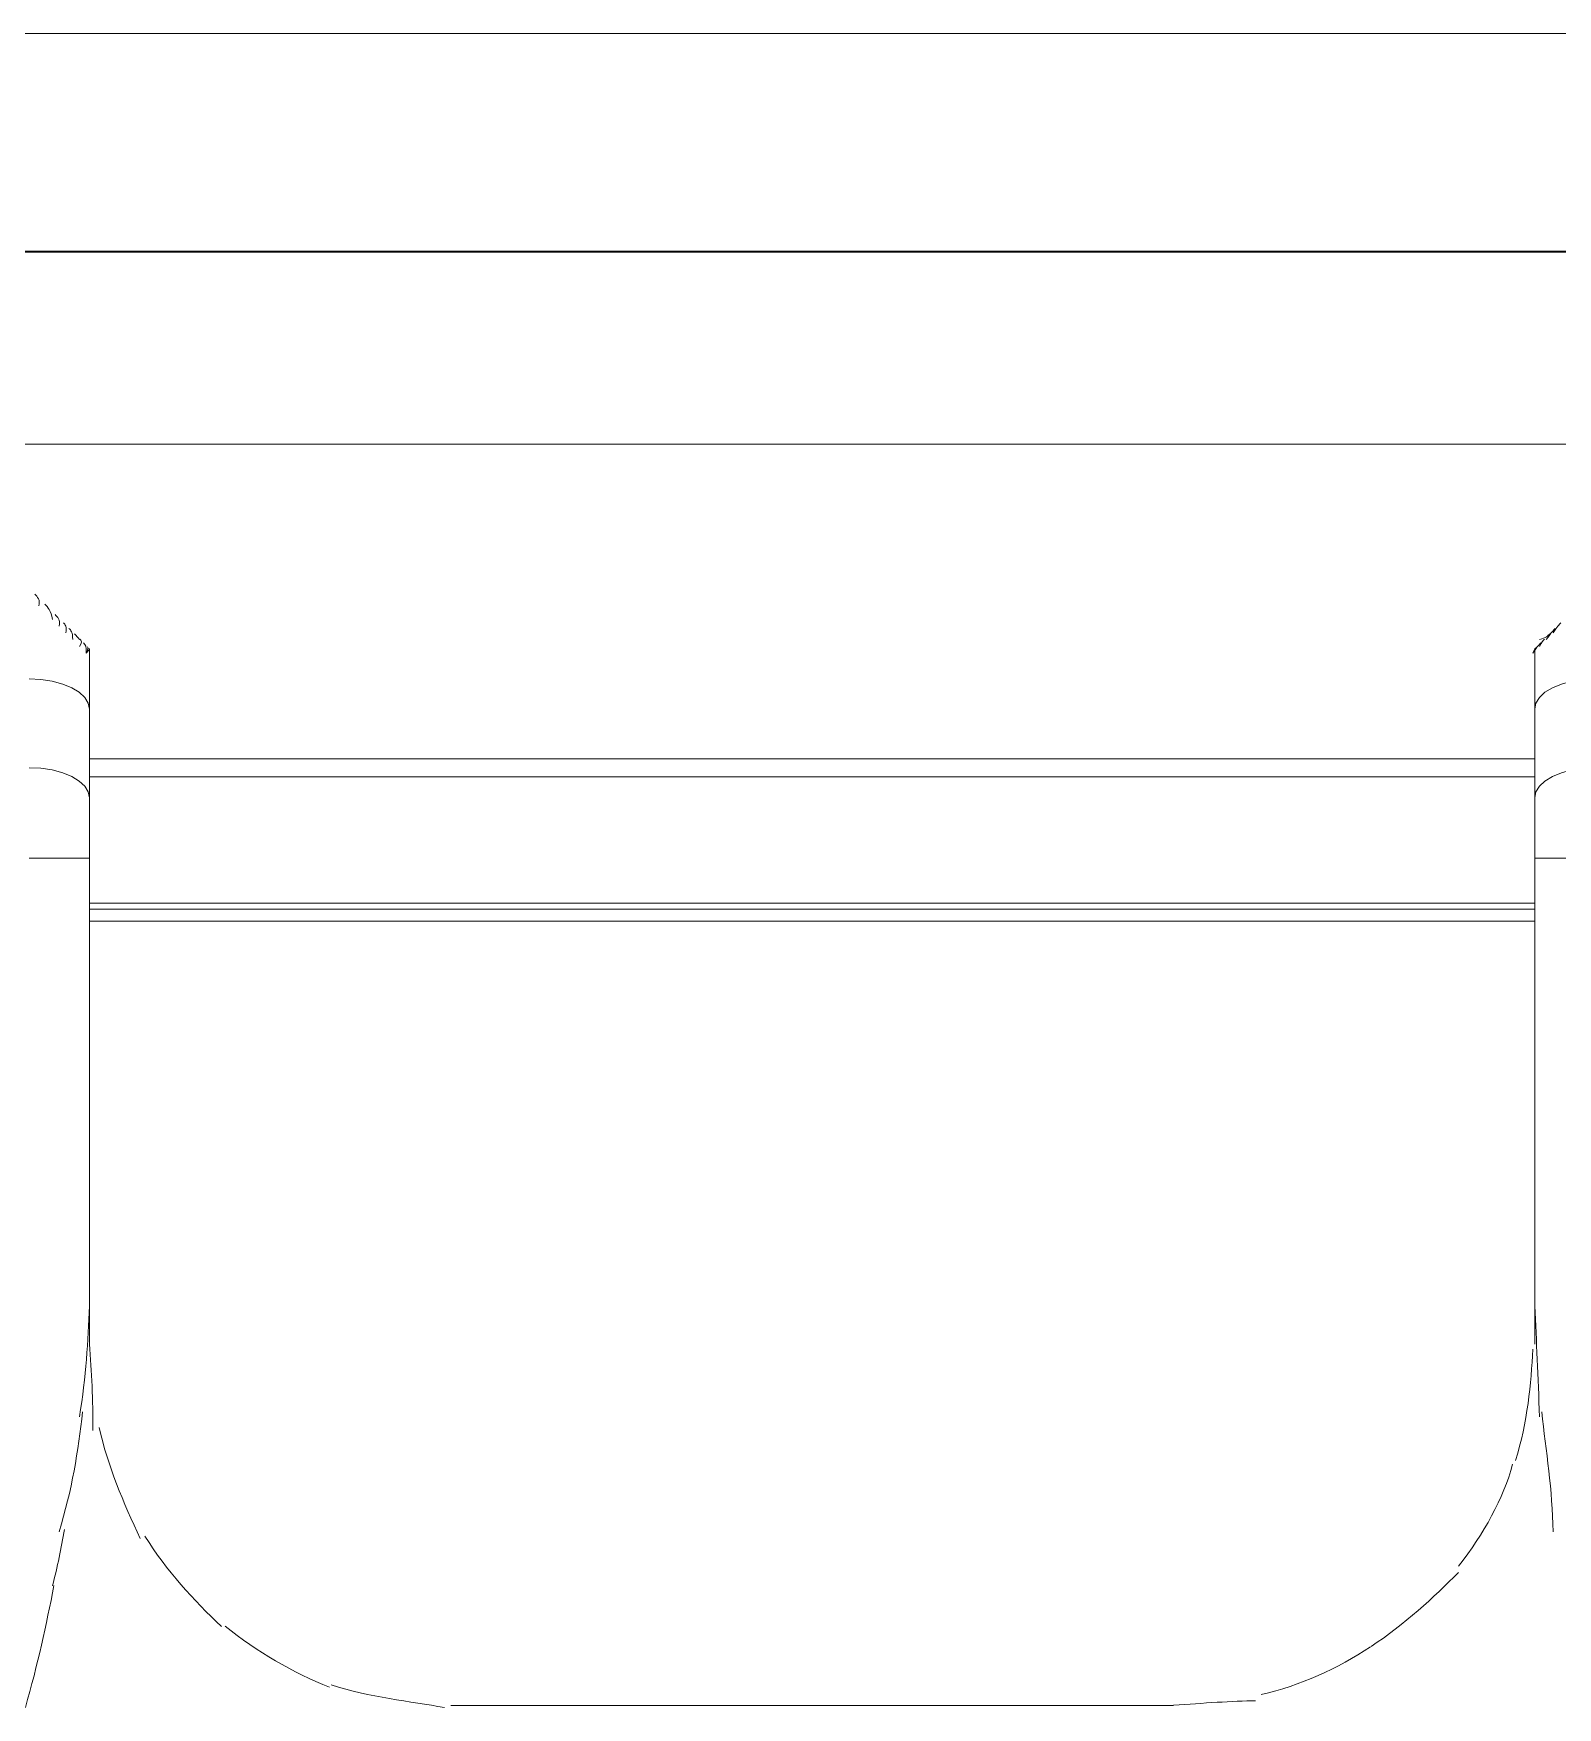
# Model space of a CAD drawing. Header units: inches. Extents: x 0.54 to 10.46, y 0.74 to 7.76.
# Drawn here: x 3.6264 to 4.0257, y 5.6482 to 6.0869 of the extents above; entities that cross this region are included whole.
import ezdxf

# ---------------------------------------------------------------- set-up
doc = ezdxf.new("R2010")
doc.units = ezdxf.units.IN
doc.header["$MEASUREMENT"] = 0

# ---------------------------------------------------------------- blocks, each defined once
blk = doc.blocks.new('block 119')
at = {"color": 7, "lineweight": 15, "true_color": 0xffffff}
for points in [[(6.17258, 6.08687), (1.53394, 6.08687)], [(6.17258, 6.02981), (1.53394, 6.02981)], [(3.64108, 5.90985), (3.64108, 5.92562)], [(4.01974, 5.90985), (4.01974, 5.92562)], [(3.64108, 5.90985), (3.64078, 5.91139), (3.63988, 5.91287), (3.63842, 5.91424), (3.63646, 5.91542), (3.63407, 5.91642), (3.63134, 5.91714), (3.62838, 5.91758), (3.6253, 5.91774)], [(4.01974, 5.88659), (4.01974, 5.90985), (4.02004, 5.91139), (4.02095, 5.91287), (4.0224, 5.91424), (4.02436, 5.91542), (4.02675, 5.91642), (4.02948, 5.91714), (4.03244, 5.91758), (4.03552, 5.91774)], [(3.64108, 5.88659), (3.64108, 5.90985)], [(3.64108, 5.88659), (3.64078, 5.88813), (3.63988, 5.88962), (3.63842, 5.89098), (3.63646, 5.89217), (3.63407, 5.89316), (3.63134, 5.89389), (3.62838, 5.89433), (3.6253, 5.89449)], [(4.01974, 5.89212), (3.64108, 5.89212)], [(4.01974, 5.87081), (4.01974, 5.88659), (4.02004, 5.88813), (4.02095, 5.88962), (4.0224, 5.89098), (4.02436, 5.89217), (4.02675, 5.89316), (4.02948, 5.89389), (4.03244, 5.89433), (4.03552, 5.89449)], [(3.64108, 5.87081), (3.64108, 5.88659)], [(3.64108, 5.87081), (3.6253, 5.87081)], [(3.64108, 5.75347), (3.64108, 5.87081)], [(4.01974, 5.87081), (4.03552, 5.87081)], [(4.01974, 5.75347), (4.01974, 5.87081)], [(3.64108, 5.85741), (4.01974, 5.85741)], [(3.64108, 5.75347), (3.64108, 5.74348)], [(4.01974, 5.74348), (4.01974, 5.75347)], [(3.73574, 5.64881), (3.92507, 5.64881)]]:
    blk.add_lwpolyline(points, dxfattribs=at)
at = {"color": 8, "lineweight": 15, "true_color": 0x808080}
for points in [[(6.17258, 6.02961), (1.53394, 6.02961)], [(6.17258, 5.97923), (1.53394, 5.97923)], [(3.64108, 5.89685), (4.01974, 5.89685)], [(3.64108, 5.85898), (4.01974, 5.85898)], [(3.64108, 5.85426), (4.01974, 5.85426)]]:
    blk.add_lwpolyline(points, dxfattribs=at)
at = {"color": 7, "lineweight": 15, "true_color": 0xffffff}
for points in [[(3.62783, 5.9369), (3.62829, 5.93843), (3.62742, 5.9393), (3.62678, 5.93994)], [(3.63138, 5.93336), (3.63106, 5.93566), (3.63018, 5.93654), (3.62942, 5.9373)], [(3.63315, 5.93159), (3.63347, 5.93325), (3.63274, 5.93398), (3.63206, 5.93466)], [(3.63492, 5.92982), (3.63523, 5.93149), (3.63473, 5.93199), (3.63425, 5.93247)], [(3.63669, 5.92805), (3.6367, 5.93002), (3.63621, 5.93051), (3.63572, 5.931)], [(4.02275, 5.92805), (4.02413, 5.93002), (4.02462, 5.93051), (4.02511, 5.931)], [(4.02452, 5.92982), (4.02561, 5.93149), (4.0261, 5.93199), (4.02659, 5.93247)], [(3.63846, 5.92805), (3.63814, 5.92858), (3.63767, 5.92905), (3.63716, 5.92956)], [(3.63846, 5.92628), (3.63928, 5.92744), (3.63895, 5.92777), (3.63855, 5.92817)], [(3.64023, 5.92451), (3.64034, 5.92638), (3.64004, 5.92668), (3.63955, 5.92717)], [(3.64023, 5.92451), (3.64085, 5.92587), (3.64074, 5.92597), (3.64054, 5.92618)], [(4.01921, 5.92451), (4.0205, 5.92638), (4.0208, 5.92668), (4.02128, 5.92717)], [(4.01921, 5.92451), (4.01998, 5.92587), (4.02009, 5.92597), (4.02029, 5.92618)], [(4.02098, 5.92805), (4.02269, 5.92858), (4.02316, 5.92905), (4.02368, 5.92956)], [(4.02098, 5.92628), (4.02155, 5.92744), (4.02188, 5.92777), (4.02229, 5.92817)], [(3.64023, 5.92451), (3.64112, 5.9256), (3.64116, 5.92556), (3.64093, 5.92579)], [(4.01921, 5.92451), (4.01971, 5.9256), (4.01968, 5.92556), (4.0199, 5.92579)], [(3.63846, 5.72439), (3.64024, 5.735), (3.64066, 5.74424), (3.64109, 5.75348)], [(4.02098, 5.72439), (4.02059, 5.735), (4.02017, 5.74424), (4.01975, 5.75348)], [(3.642, 5.72085), (3.64208, 5.72883), (3.64158, 5.73616), (3.64109, 5.74349)], [(4.01921, 5.7421), (4.01878, 5.73318), (4.01781, 5.72288), (4.0147, 5.71299)], [(3.63315, 5.69429), (3.63645, 5.70521), (3.63819, 5.71549), (3.63927, 5.7257)], [(4.02452, 5.69429), (4.02438, 5.70521), (4.02264, 5.71549), (4.02157, 5.7257)], [(3.6544, 5.69252), (3.65, 5.70192), (3.64581, 5.71166), (3.64365, 5.72162)], [(4.0139, 5.712), (4.01159, 5.7031), (4.00632, 5.69364), (3.99975, 5.68529)], [(3.63138, 5.68012), (3.63274, 5.68511), (3.63367, 5.69002), (3.63457, 5.69493)], [(3.67565, 5.6695), (3.66838, 5.67623), (3.66128, 5.68419), (3.65561, 5.69311)], [(3.62429, 5.64824), (3.62758, 5.65959), (3.62976, 5.6699), (3.63178, 5.68019)], [(3.99973, 5.68366), (3.99329, 5.6771), (3.98556, 5.66999), (3.97684, 5.66423)], [(3.70398, 5.65356), (3.69439, 5.6574), (3.68494, 5.66283), (3.67665, 5.66954)], [(3.97671, 5.66418), (3.96806, 5.65842), (3.95827, 5.65398), (3.94808, 5.65166)], [(3.73409, 5.64824), (3.72511, 5.64987), (3.71448, 5.65092), (3.70444, 5.65416)], [(3.9466, 5.65001), (3.94056, 5.64995), (3.93282, 5.64939), (3.92508, 5.64883)]]:
    blk.add_open_spline(points, degree=3, dxfattribs=at)

msp = doc.modelspace()

# ---------------------------------------------------------------- block references
msp.add_blockref('block 119', (0, 0))

doc.saveas('drawing.dxf')
